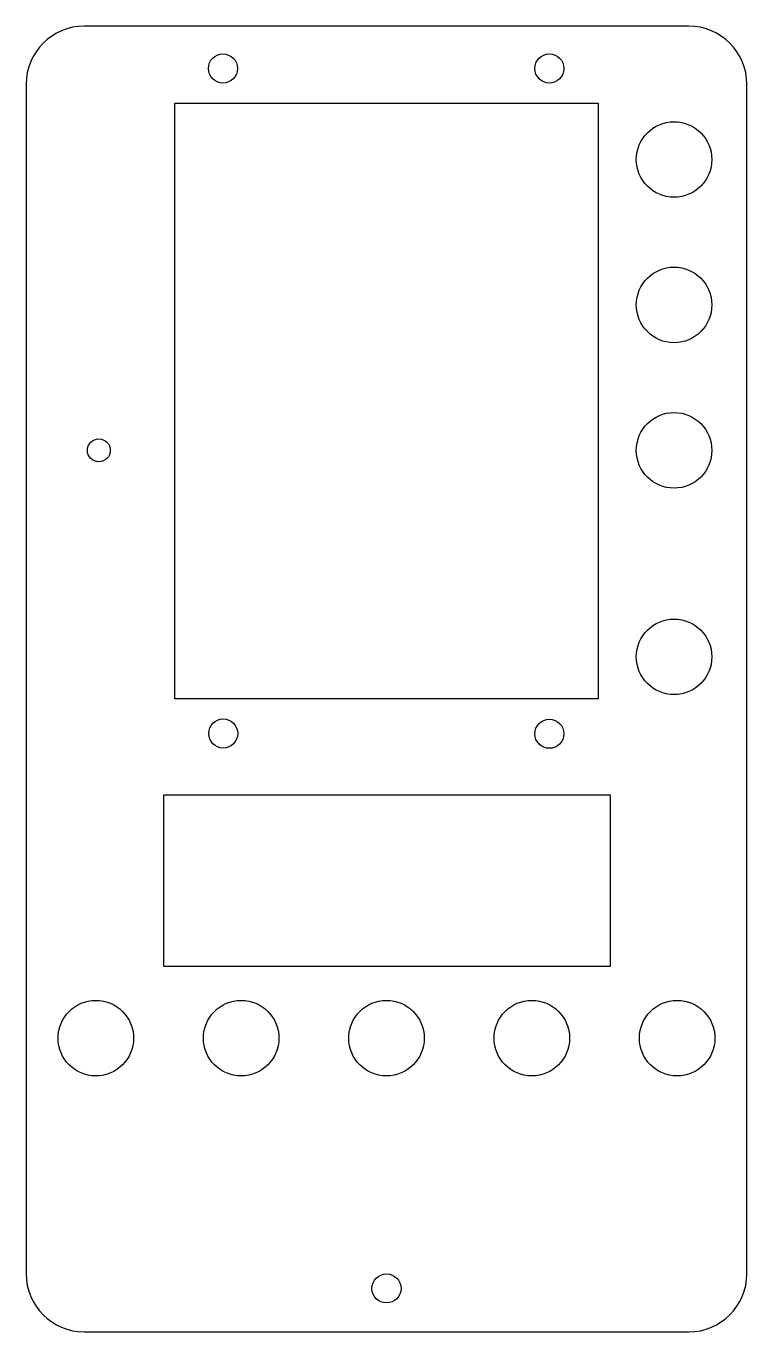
# Model space of a CAD drawing. Header units: millimetres. Extents: x 5 to 68, y 1 to 115.
import ezdxf

# ---------------------------------------------------------------- set-up
doc = ezdxf.new("R2010")
doc.units = ezdxf.units.MM
doc.layers.get('0').update_dxf_attribs({"linetype": 'CONTINUOUS'})

msp = doc.modelspace()

# ---------------------------------------------------------------- linework, layer by layer
msp.add_lwpolyline([(9.6698, 115.4076, 0.41421356), (4.5898, 110.3276), (4.5898, 6.4516, 0.41421356), (9.6698, 1.3716), (62.4969, 1.3716, 0.41421356), (67.5769, 6.4516), (67.5769, 110.3276, 0.41421356), (62.4969, 115.4076)], format="xyb", close=True)
for points in [[(54.5934, 56.6643), (17.5934, 56.6643), (17.5934, 108.6643), (54.5934, 108.6643)], [(55.6315, 48.2797), (55.6315, 33.2797), (16.6315, 33.2797), (16.6315, 48.2797)]]:
    msp.add_lwpolyline(points, close=True)
for centre, radius in [((21.7932, 111.7092), 1.27), ((50.3174, 111.7092), 1.27), ((61.214, 103.7591), 3.3), ((61.214, 91.059), 3.3), ((61.214, 78.359), 3.3), ((10.9474, 78.359), 1), ((61.214, 60.325), 3.3), ((21.8186, 53.6321), 1.27), ((50.3174, 53.6067), 1.27), ((10.6807, 27.0256), 3.3), ((23.3807, 27.0256), 3.3), ((36.0807, 27.0256), 3.3), ((48.7807, 27.0256), 3.3), ((61.4807, 27.0256), 3.3), ((36.0807, 5.1689), 1.27)]:
    msp.add_circle(centre, radius)

doc.saveas('drawing.dxf')
